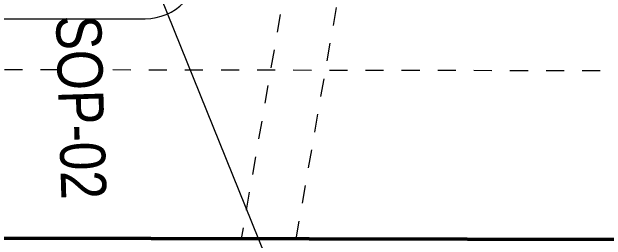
# Model space of a CAD drawing. Header units: metres. Extents: x -1161 to -1080, y 3 to 563.
# Drawn here: x -1141.523 to -1138.232, y 507.73 to 508.993 of the extents above; entities that cross this region are included whole.
import ezdxf

# ---------------------------------------------------------------- set-up
doc = ezdxf.new("R2010")
doc.units = ezdxf.units.M
doc.linetypes.add('JacobsDash', pattern=[0.0045, 0.003, -0.0015])
doc.linetypes.add('JacobsGridLine', pattern=[0.0145, 0.01, -0.001, 0.0025, -0.001])
for name, color, linetype, lineweight in [('A-ANNO-SYMB', 7, 'Continuous', 9), ('A-DETL', 7, 'Continuous', 13), ('G-ANNO-TEXT', 7, 'Continuous', 9), ('S-BEAM', 7, 'Continuous', 50), ('S-FNDN-IDEN', 7, 'Continuous', 18), ('S-GRID', 7, 'Continuous', 9)]:
    doc.layers.add(name, color=color, linetype=linetype, lineweight=lineweight)
doc.styles.add('Arial Narrow_2', font='ARIALN.TTF', dxfattribs={"height": 0.25})

msp = doc.modelspace()

# ---------------------------------------------------------------- linework, layer by layer
at = {"layer": 'A-ANNO-SYMB', "lineweight": 18}
msp.add_arc((-1140.7845, 509.2557), 0.3, 270, 0, dxfattribs=at)
at = {"layer": 'A-DETL', "color": 8, "lineweight": 50, "true_color": 0x808080}
msp.add_line((-1142.1709, 507.7407), (-1111.4068, 507.6833), dxfattribs=at)
at = {"layer": 'G-ANNO-TEXT'}
msp.add_line((-1140.9014, 509.5792), (-1139.6738, 506.5363), dxfattribs=at)
at = {"layer": 'S-BEAM', "linetype": 'JacobsDash', "lineweight": 18}
for p, q in [((-1140.0022, 509.1767), (-1140.253, 507.7371)), ((-1139.9486, 507.7366), (-1139.6978, 509.1761)), ((-1136.7676, 507.7306), (-1142.1717, 507.7407))]:
    msp.add_line(p, q, dxfattribs=at)
at = {"layer": 'S-GRID', "linetype": 'JacobsGridLine', "lineweight": 18}
msp.add_line((-1144.3646, 508.6798), (-1110.9802, 508.6175), dxfattribs=at)

# ---------------------------------------------------------------- next in the draw order: texts
at = {"layer": 'S-FNDN-IDEN', "lineweight": 9, "insert": (-1141.0293, 508.9782), "char_height": 0.25, "attachment_point": 1, "rotation": 271.7333, "style": 'Arial Narrow_2', "bg_fill": 3, "box_fill_scale": 1, "bg_fill_color": 256, "bg_fill_true_color": 13158600, "bg_fill_transparency": 0}
msp.add_mtext('SOP-02', dxfattribs=at)

# ---------------------------------------------------------------- next in the draw order: linework, layer by layer
at = {"layer": 'A-ANNO-SYMB', "lineweight": 18}
msp.add_line((-1142.4539, 508.9557), (-1140.7845, 508.9557), dxfattribs=at)

doc.saveas('drawing.dxf')
